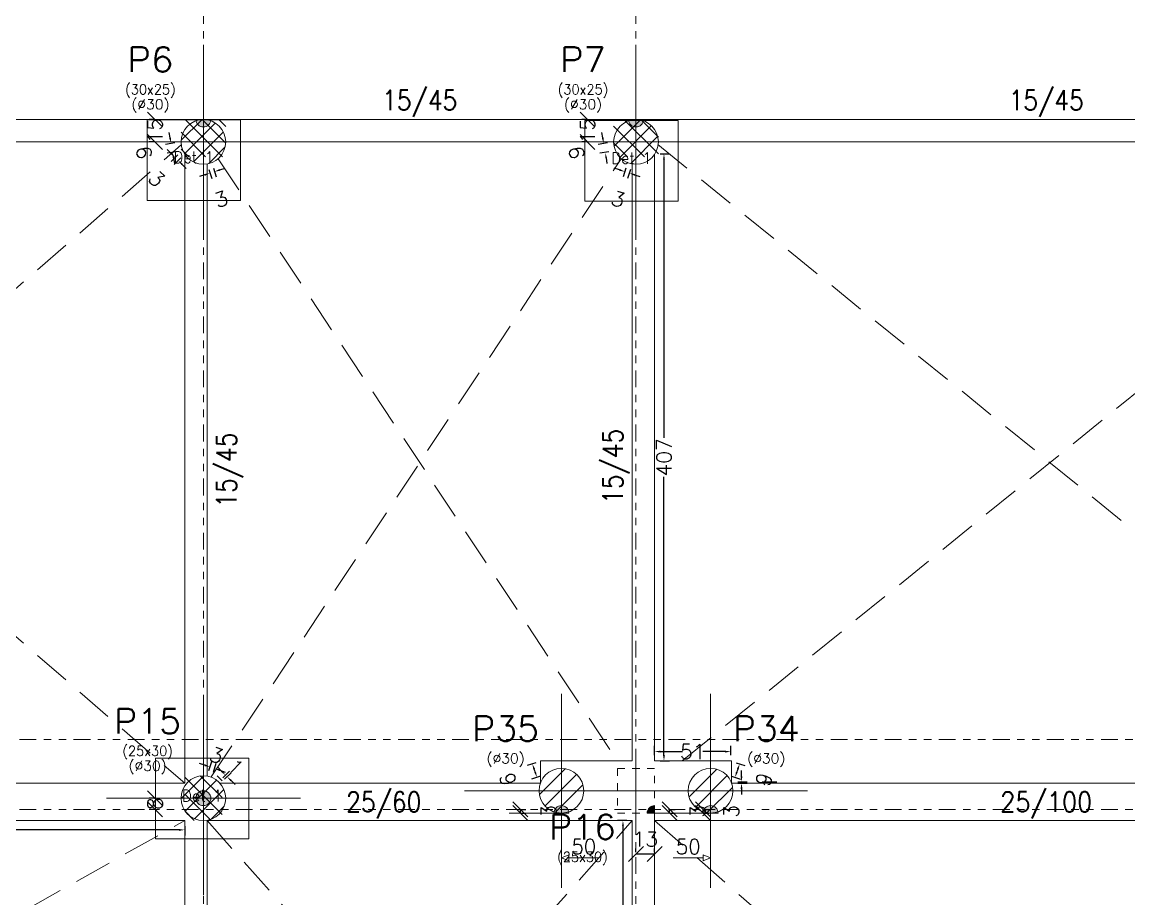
# Model space of a CAD drawing. Header units: metres. Extents: x 0 to 84, y 0 to 59.4.
# Drawn here: x 47.99 to 62.82, y 27.54 to 39.29 of the extents above; entities that cross this region are included whole.
import ezdxf
from ezdxf.enums import TextEntityAlignment as Align

# ---------------------------------------------------------------- set-up
doc = ezdxf.new("R2010")
doc.units = ezdxf.units.M
for name, pattern in [('CYPE_PUNTO', [0.075, 0, -0.075]), ('CYPE_RAYAPUNTOPUNTO', [0.45, 0.225, -0.075, 0, -0.075, 0, -0.075]), ('TRAZO_HUECO', [0.75, 0.5, -0.25])]:
    doc.linetypes.add(name, pattern=pattern)
doc.layers.get('0').update_dxf_attribs({"lineweight": 0})
for name, color, linetype, lineweight in [('COTA_COTAS', 2, 'Continuous', 0), ('COTA_FORMAS', 3, 'CYPE_RAYAPUNTOPUNTO', 0), ('COTA_TEXTO', 2, 'Continuous', 0), ('CSM_AREA', 5, 'Continuous', 0), ('CSM_LINHAS', 1, 'Continuous', 0), ('LJ_SIMB_ABER', 7, 'Continuous', 0), ('PILAR_BETAO', 2, 'Continuous', 20), ('PILAR_BETAO_APOIADO', 4, 'CYPE_PUNTO', 0), ('PILAR_DIM', 4, 'Continuous', 20), ('PILAR_EIXOS', 1, 'Continuous', 0), ('PILAR_HACH', 4, 'Continuous', 0), ('PILAR_REF', 3, 'Continuous', 20), ('PONTO_FIXO', 1, 'Continuous', 0), ('VIG_DIM_VIGAS', 3, 'Continuous', 15), ('VIG_FACES', 5, 'Continuous', 9)]:
    doc.layers.add(name, color=color, linetype=linetype, lineweight=lineweight)
doc.styles.add('CYPETXT', font='', dxfattribs={"height": 0.2})
doc.styles.add('CYPETXT_0.3', font='', dxfattribs={"height": 0.2})
doc.styles.get('CYPETXT').set_extended_font_data('romans')
doc.styles.get('CYPETXT_0.3').set_extended_font_data('romans')
doc.dimstyles.new('cype_arrow', dxfattribs={"dimtxt": 0.18, "dimasz": 0.075, "dimexe": 0.075, "dimexo": 0.075, "dimgap": 0, "dimtad": 0, "dimdec": 4, "dimzin": 0, "dimdsep": 46, "dimtxsty": 'CYPETXT_0.3', "dimcen": 0.09, "dimadec": 0, "dimazin": 0, "dimtfac": 1, "dimtdec": 4, "dimtofl": 0, "dimtmove": 2, "dimatfit": 3, "dimfxl": 1, "dimtolj": 1, "dimtzin": 0, "dimarcsym": 0})
doc.dimstyles.new('cype_oblique', dxfattribs={"dimtxt": 0.18, "dimasz": 0.18, "dimexe": 0.075, "dimexo": 0.075, "dimgap": 0, "dimtad": 0, "dimdec": 4, "dimzin": 0, "dimdsep": 46, "dimtxsty": 'CYPETXT_0.3', "dimblk": 'OBLIQUE', "dimtsz": 0.1, "dimcen": 0.09, "dimadec": 0, "dimazin": 0, "dimtfac": 1, "dimtdec": 4, "dimtofl": 0, "dimtmove": 2, "dimatfit": 3, "dimfxl": 1, "dimtolj": 1, "dimtzin": 0, "dimarcsym": 0})

# ---------------------------------------------------------------- blocks, each defined once
blk = doc.blocks.new('Eixos do pilar')
at = {"layer": 'PILAR_EIXOS'}
for p, q in [((0, -0.5), (0, 0.5)), ((-0.5, 0), (0.5, 0))]:
    blk.add_line(p, q, dxfattribs=at)
blk = doc.blocks.new('*D68')
at = {"layer": 'COTA_TEXTO', "color": 0, "lineweight": -2, "transparency": 16777216}
for p, q in [((40.265, 28.513), (40.265, 28.388)), ((50.165, 28.513), (50.165, 28.388)), ((40.34, 28.463), (44.953, 28.463)), ((50.09, 28.463), (45.477, 28.463))]:
    blk.add_line(p, q, dxfattribs=at)
at = {"layer": 'COTA_TEXTO', "color": 0, "transparency": 16777216}
for points in [[(40.34, 28.475), (40.34, 28.45), (40.265, 28.463)], [(50.09, 28.475), (50.09, 28.45), (50.165, 28.463)]]:
    blk.add_solid(points, dxfattribs=at)
at = {"layer": 'Defpoints', "color": 0, "transparency": 16777216}
for p in [(40.265, 28.588), (50.165, 28.588), (40.265, 28.463)]:
    blk.add_point(p, dxfattribs=at)
at = {"layer": 'COTA_TEXTO', "color": 0, "transparency": 16777216, "insert": (45.215, 28.463), "char_height": 0.2, "attachment_point": 5, "style": 'CYPETXT_0.3'}
blk.add_mtext('\\A1;495', dxfattribs=at)
blk = doc.blocks.new('*D84')
at = {"layer": 'COTA_TEXTO', "color": 0, "lineweight": -2, "transparency": 16777216}
for p, q in [((56.09, 28.588), (55.965, 28.588)), ((56.04, 28.513), (56.04, 25.648)), ((56.04, 22.263), (56.04, 25.127)), ((56.09, 22.188), (55.965, 22.188))]:
    blk.add_line(p, q, dxfattribs=at)
at = {"layer": 'COTA_TEXTO', "color": 0, "transparency": 16777216}
for points in [[(56.028, 28.513), (56.053, 28.513), (56.04, 28.588)], [(56.028, 22.263), (56.053, 22.263), (56.04, 22.188)]]:
    blk.add_solid(points, dxfattribs=at)
at = {"layer": 'Defpoints', "color": 0, "transparency": 16777216}
for p in [(56.04, 28.588), (56.165, 28.588), (56.165, 22.188)]:
    blk.add_point(p, dxfattribs=at)
at = {"layer": 'COTA_TEXTO', "color": 0, "transparency": 16777216, "insert": (56.04, 25.388), "char_height": 0.2, "attachment_point": 5, "rotation": 90, "style": 'CYPETXT_0.3'}
blk.add_mtext('\\A1;320', dxfattribs=at)
blk = doc.blocks.new('*D114')
at = {"layer": 'COTA_TEXTO', "color": 0, "lineweight": -2, "transparency": 16777216}
for p, q in [((49.984, 37.533), (49.931, 37.586)), ((50.072, 37.515), (49.984, 37.426)), ((50.112, 37.475), (50.024, 37.386)), ((50.13, 37.386), (50.183, 37.333))]:
    blk.add_line(p, q, dxfattribs=at)
at = {"layer": 'COTA_TEXTO', "color": 0, "transparency": 16777216}
for points in [[(49.992, 37.541), (49.975, 37.524), (50.037, 37.48)], [(50.138, 37.395), (50.121, 37.378), (50.077, 37.44)]]:
    blk.add_solid(points, dxfattribs=at)
at = {"layer": 'Defpoints', "color": 0, "transparency": 16777216}
for p in [(50.125, 37.568), (50.037, 37.48), (50.165, 37.528)]:
    blk.add_point(p, dxfattribs=at)
at = {"layer": 'COTA_TEXTO', "color": 0, "transparency": 16777216, "insert": (49.789, 37.192), "char_height": 0.2, "attachment_point": 5, "rotation": 315, "style": 'CYPETXT_0.3'}
blk.add_mtext('\\A1;3', dxfattribs=at)
blk = doc.blocks.new('*D115')
at = {"layer": 'COTA_TEXTO', "color": 0, "lineweight": -2, "transparency": 16777216}
for p, q in [((49.969, 37.741), (49.957, 37.815)), ((50.031, 37.676), (49.908, 37.655)), ((50.051, 37.556), (49.928, 37.535)), ((50.014, 37.473), (50.026, 37.399))]:
    blk.add_line(p, q, dxfattribs=at)
at = {"layer": 'COTA_TEXTO', "color": 0, "transparency": 16777216}
for points in [[(49.982, 37.743), (49.957, 37.739), (49.982, 37.667)], [(50.026, 37.475), (50.002, 37.471), (50.002, 37.547)]]:
    blk.add_solid(points, dxfattribs=at)
at = {"layer": 'Defpoints', "color": 0, "transparency": 16777216}
for p in [(49.982, 37.667), (50.105, 37.688), (50.125, 37.568)]:
    blk.add_point(p, dxfattribs=at)
at = {"layer": 'COTA_TEXTO', "color": 0, "transparency": 16777216, "insert": (49.619, 37.545), "char_height": 0.2, "attachment_point": 5, "rotation": 279.4623, "style": 'CYPETXT_0.3'}
blk.add_mtext('\\A1;6', dxfattribs=at)
blk = doc.blocks.new('*D117')
at = {"layer": 'COTA_TEXTO', "color": 0, "lineweight": -2, "transparency": 16777216}
for p, q in [((55.994, 37.313), (55.923, 37.337)), ((56.081, 37.337), (56.042, 37.218)), ((56.141, 37.317), (56.102, 37.198)), ((56.197, 37.246), (56.268, 37.222))]:
    blk.add_line(p, q, dxfattribs=at)
at = {"layer": 'COTA_TEXTO', "color": 0, "transparency": 16777216}
for points in [[(55.998, 37.325), (55.99, 37.301), (56.065, 37.289)], [(56.201, 37.257), (56.193, 37.234), (56.125, 37.269)]]:
    blk.add_solid(points, dxfattribs=at)
at = {"layer": 'Defpoints', "color": 0, "transparency": 16777216}
for p in [(56.105, 37.408), (56.065, 37.289), (56.165, 37.388)]:
    blk.add_point(p, dxfattribs=at)
at = {"layer": 'COTA_TEXTO', "color": 0, "transparency": 16777216, "insert": (55.976, 36.921), "char_height": 0.2, "attachment_point": 5, "rotation": 341.5651, "style": 'CYPETXT_0.3'}
blk.add_mtext('\\A1;3', dxfattribs=at)
blk = doc.blocks.new('*D118')
at = {"layer": 'COTA_TEXTO', "color": 0, "lineweight": -2, "transparency": 16777216}
for p, q in [((55.769, 37.741), (55.757, 37.815)), ((55.831, 37.676), (55.708, 37.655)), ((55.851, 37.556), (55.728, 37.535)), ((55.814, 37.473), (55.826, 37.399))]:
    blk.add_line(p, q, dxfattribs=at)
at = {"layer": 'COTA_TEXTO', "color": 0, "transparency": 16777216}
for points in [[(55.782, 37.743), (55.757, 37.739), (55.782, 37.667)], [(55.826, 37.475), (55.802, 37.471), (55.802, 37.547)]]:
    blk.add_solid(points, dxfattribs=at)
at = {"layer": 'Defpoints', "color": 0, "transparency": 16777216}
for p in [(55.782, 37.667), (55.905, 37.688), (55.925, 37.568)]:
    blk.add_point(p, dxfattribs=at)
at = {"layer": 'COTA_TEXTO', "color": 0, "transparency": 16777216, "insert": (55.419, 37.545), "char_height": 0.2, "attachment_point": 5, "rotation": 279.4623, "style": 'CYPETXT_0.3'}
blk.add_mtext('\\A1;6', dxfattribs=at)
blk = doc.blocks.new('*D119')
at = {"layer": 'COTA_TEXTO', "color": 0, "lineweight": -2, "transparency": 16777216}
for p, q in [((50.433, 37.246), (50.362, 37.222)), ((50.489, 37.317), (50.528, 37.198)), ((50.549, 37.337), (50.588, 37.218)), ((50.636, 37.313), (50.707, 37.337))]:
    blk.add_line(p, q, dxfattribs=at)
at = {"layer": 'COTA_TEXTO', "color": 0, "transparency": 16777216}
for points in [[(50.429, 37.257), (50.437, 37.234), (50.505, 37.269)], [(50.632, 37.325), (50.64, 37.301), (50.565, 37.289)]]:
    blk.add_solid(points, dxfattribs=at)
at = {"layer": 'Defpoints', "color": 0, "transparency": 16777216}
for p in [(50.525, 37.408), (50.465, 37.388), (50.505, 37.269)]:
    blk.add_point(p, dxfattribs=at)
at = {"layer": 'COTA_TEXTO', "color": 0, "transparency": 16777216, "insert": (50.654, 36.921), "char_height": 0.2, "attachment_point": 5, "rotation": 18.4349, "style": 'CYPETXT_0.3'}
blk.add_mtext('\\A1;3', dxfattribs=at)
blk = doc.blocks.new('*D120')
at = {"layer": 'COTA_TEXTO', "color": 0, "lineweight": -2, "transparency": 16777216}
for p, q in [((50.433, 29.33), (50.362, 29.354)), ((50.489, 29.259), (50.528, 29.378)), ((50.549, 29.239), (50.588, 29.358)), ((50.636, 29.263), (50.707, 29.239))]:
    blk.add_line(p, q, dxfattribs=at)
at = {"layer": 'COTA_TEXTO', "color": 0, "transparency": 16777216}
for points in [[(50.437, 29.342), (50.429, 29.318), (50.505, 29.306)], [(50.64, 29.275), (50.632, 29.251), (50.565, 29.286)]]:
    blk.add_solid(points, dxfattribs=at)
at = {"layer": 'Defpoints', "color": 0, "transparency": 16777216}
for p in [(50.565, 29.286), (50.465, 29.188), (50.525, 29.168)]:
    blk.add_point(p, dxfattribs=at)
at = {"layer": 'COTA_TEXTO', "color": 0, "transparency": 16777216, "insert": (50.59, 29.463), "char_height": 0.2, "attachment_point": 5, "rotation": 341.5651, "style": 'CYPETXT_0.3'}
blk.add_mtext('\\A1;3', dxfattribs=at)
blk = doc.blocks.new('*D121')
at = {"layer": 'COTA_TEXTO', "color": 0, "lineweight": -2, "transparency": 16777216}
for p, q in [((50.66, 29.249), (50.607, 29.302)), ((50.678, 29.161), (50.766, 29.249)), ((50.698, 29.141), (50.786, 29.229)), ((50.786, 29.123), (50.839, 29.07))]:
    blk.add_line(p, q, dxfattribs=at)
at = {"layer": 'COTA_TEXTO', "color": 0, "transparency": 16777216}
for points in [[(50.669, 29.258), (50.652, 29.24), (50.713, 29.196)], [(50.795, 29.132), (50.778, 29.114), (50.733, 29.176)]]:
    blk.add_solid(points, dxfattribs=at)
at = {"layer": 'Defpoints', "color": 0, "transparency": 16777216}
for p in [(50.625, 29.108), (50.645, 29.088), (50.733, 29.176)]:
    blk.add_point(p, dxfattribs=at)
at = {"layer": 'COTA_TEXTO', "color": 0, "transparency": 16777216, "insert": (50.847, 29.31), "char_height": 0.2, "attachment_point": 5, "rotation": 315, "style": 'CYPETXT_0.3'}
blk.add_mtext('\\A1;1', dxfattribs=at)
blk = doc.blocks.new('*D122')
at = {"layer": 'COTA_TEXTO', "color": 0, "lineweight": -2, "transparency": 16777216}
for p, q in [((54.874, 29.364), (54.755, 29.325)), ((54.863, 29.24), (54.85, 29.277)), ((54.934, 29.184), (54.815, 29.145))]:
    blk.add_line(p, q, dxfattribs=at)
at = {"layer": 'COTA_TEXTO', "color": 0, "transparency": 16777216}
for points in [[(54.862, 29.281), (54.838, 29.273), (54.826, 29.348)], [(54.875, 29.243), (54.851, 29.236), (54.886, 29.168)]]:
    blk.add_solid(points, dxfattribs=at)
at = {"layer": 'Defpoints', "color": 0, "transparency": 16777216}
for p in [(54.945, 29.388), (54.826, 29.348), (55.005, 29.208)]:
    blk.add_point(p, dxfattribs=at)
at = {"layer": 'COTA_TEXTO', "color": 0, "transparency": 16777216, "insert": (54.498, 29.139), "char_height": 0.2, "attachment_point": 5, "rotation": 288.4349, "style": 'CYPETXT_0.3'}
blk.add_mtext('\\A1;9', dxfattribs=at)
blk = doc.blocks.new('*D125')
at = {"layer": 'COTA_TEXTO', "color": 0, "lineweight": -2, "transparency": 16777216}
for p, q in [((57.556, 29.364), (57.675, 29.325)), ((57.58, 29.277), (57.567, 29.24)), ((57.496, 29.184), (57.615, 29.145))]:
    blk.add_line(p, q, dxfattribs=at)
at = {"layer": 'COTA_TEXTO', "color": 0, "transparency": 16777216}
for points in [[(57.555, 29.243), (57.579, 29.236), (57.544, 29.168)], [(57.568, 29.281), (57.592, 29.273), (57.604, 29.348)]]:
    blk.add_solid(points, dxfattribs=at)
at = {"layer": 'Defpoints', "color": 0, "transparency": 16777216}
for p in [(57.485, 29.388), (57.425, 29.208), (57.544, 29.168)]:
    blk.add_point(p, dxfattribs=at)
at = {"layer": 'COTA_TEXTO', "color": 0, "transparency": 16777216, "insert": (57.932, 29.139), "char_height": 0.2, "attachment_point": 5, "rotation": 71.5651, "style": 'CYPETXT_0.3'}
blk.add_mtext('\\A1;9', dxfattribs=at)
blk = doc.blocks.new('*D126')
at = {"layer": 'COTA_TEXTO', "color": 0, "lineweight": -2, "transparency": 16777216}
for p, q in [((57.63, 29.182895), (57.63, 29.257895)), ((57.58, 29.107895), (57.705, 29.107895)), ((57.58, 29.087895), (57.705, 29.087895)), ((57.63, 29.012895), (57.63, 28.937895))]:
    blk.add_line(p, q, dxfattribs=at)
at = {"layer": 'COTA_TEXTO', "color": 0, "transparency": 16777216}
for points in [[(57.6175, 29.182895), (57.6425, 29.182895), (57.63, 29.107895)], [(57.6175, 29.012895), (57.6425, 29.012895), (57.63, 29.087895)]]:
    blk.add_solid(points, dxfattribs=at)
at = {"layer": 'Defpoints', "color": 0, "transparency": 16777216}
for p in [(57.505, 29.107895), (57.505, 29.087895), (57.63, 29.087895)]:
    blk.add_point(p, dxfattribs=at)
at = {"layer": 'COTA_TEXTO', "color": 0, "transparency": 16777216, "insert": (58.005, 29.097895), "char_height": 0.2, "attachment_point": 5, "rotation": 90, "style": 'CYPETXT_0.3'}
blk.add_mtext('\\A1;1', dxfattribs=at)
blk = doc.blocks.new('*D128')
at = {"layer": 'COTA_TEXTO', "color": 0, "lineweight": -2, "transparency": 16777216}
for p, q in [((56.54, 37.528), (56.665, 37.528)), ((56.59, 37.453), (56.59, 33.72)), ((56.59, 29.463), (56.59, 33.195)), ((56.54, 29.388), (56.665, 29.388))]:
    blk.add_line(p, q, dxfattribs=at)
at = {"layer": 'COTA_TEXTO', "color": 0, "transparency": 16777216}
for points in [[(56.578, 37.453), (56.603, 37.453), (56.59, 37.528)], [(56.578, 29.463), (56.603, 29.463), (56.59, 29.388)]]:
    blk.add_solid(points, dxfattribs=at)
at = {"layer": 'Defpoints', "color": 0, "transparency": 16777216}
for p in [(56.465, 37.528), (56.465, 29.388), (56.59, 29.388)]:
    blk.add_point(p, dxfattribs=at)
at = {"layer": 'COTA_TEXTO', "color": 0, "transparency": 16777216, "insert": (56.59, 33.458), "char_height": 0.2, "attachment_point": 5, "rotation": 90, "style": 'CYPETXT_0.3'}
blk.add_mtext('\\A1;407', dxfattribs=at)
blk = doc.blocks.new('*D129')
at = {"layer": 'COTA_TEXTO', "color": 0, "lineweight": -2, "transparency": 16777216}
for p, q in [((56.465, 29.463), (56.465, 29.588)), ((57.485, 29.463), (57.485, 29.588)), ((56.54, 29.513), (56.839, 29.513)), ((57.41, 29.513), (57.111, 29.513))]:
    blk.add_line(p, q, dxfattribs=at)
at = {"layer": 'COTA_TEXTO', "color": 0, "transparency": 16777216}
for points in [[(56.54, 29.525), (56.54, 29.5), (56.465, 29.513)], [(57.41, 29.525), (57.41, 29.5), (57.485, 29.513)]]:
    blk.add_solid(points, dxfattribs=at)
at = {"layer": 'Defpoints', "color": 0, "transparency": 16777216}
for p in [(56.465, 29.388), (57.485, 29.513), (57.485, 29.388)]:
    blk.add_point(p, dxfattribs=at)
at = {"layer": 'COTA_TEXTO', "color": 0, "transparency": 16777216, "insert": (56.975, 29.513), "char_height": 0.2, "attachment_point": 5, "style": 'CYPETXT_0.3'}
blk.add_mtext('\\A1;51', dxfattribs=at)
blk = doc.blocks.new('Ponto fixo face')
at = {"layer": 'PONTO_FIXO'}
h = blk.add_hatch(color=256, dxfattribs=at)
edge = h.paths.add_edge_path(flags=0)
edge.add_line((0, 0), (0.001, 0))
edge.add_arc((0, 0), 0.001, 0, 180)
edge.add_line((-0.001, 0), (0, 0))
for p, q in [((-0.001, 0), (0, 0)), ((0, 0), (0.001, 0))]:
    blk.add_line(p, q, dxfattribs=at)
blk.add_arc((0, 0), 0.001, 0, 180, dxfattribs=at)
blk = doc.blocks.new('*D164')
at = {"layer": 'COTA_COTAS', "color": 0, "lineweight": -2, "transparency": 16777216}
for p, q in [((49.865, 37.888), (49.665, 38.088)), ((49.74, 37.988), (49.69, 37.988)), ((49.765, 37.988), (49.765, 37.988)), ((49.865, 37.588), (49.665, 37.788)), ((49.765, 37.688), (49.765, 37.688)), ((49.74, 37.688), (49.69, 37.688))]:
    blk.add_line(p, q, dxfattribs=at)
at = {"layer": 'Defpoints', "color": 0, "transparency": 16777216}
for p in [(49.815, 37.988), (49.765, 37.688), (49.815, 37.688)]:
    blk.add_point(p, dxfattribs=at)
at = {"layer": 'COTA_COTAS', "color": 0, "transparency": 16777216, "insert": (49.765, 37.838), "char_height": 0.2, "attachment_point": 5, "rotation": 90, "style": 'CYPETXT_0.3'}
blk.add_mtext('\\A1;15', dxfattribs=at)
blk = doc.blocks.new('_OBLIQUE')
at = {"color": 0, "linetype": 'ByBlock', "lineweight": -2}
blk.add_line((-0.5, -0.5), (0.5, 0.5), dxfattribs=at)
blk = doc.blocks.new('*D165')
at = {"layer": 'COTA_COTAS', "color": 0, "lineweight": -2, "transparency": 16777216}
for p, q in [((55.665, 37.888), (55.465, 38.088)), ((55.54, 37.988), (55.49, 37.988)), ((55.565, 37.988), (55.565, 37.988)), ((55.665, 37.588), (55.465, 37.788)), ((55.565, 37.688), (55.565, 37.688)), ((55.54, 37.688), (55.49, 37.688))]:
    blk.add_line(p, q, dxfattribs=at)
at = {"layer": 'Defpoints', "color": 0, "transparency": 16777216}
for p in [(55.615, 37.988), (55.565, 37.688), (55.615, 37.688)]:
    blk.add_point(p, dxfattribs=at)
at = {"layer": 'COTA_COTAS', "color": 0, "transparency": 16777216, "insert": (55.565, 37.838), "char_height": 0.2, "attachment_point": 5, "rotation": 90, "style": 'CYPETXT_0.3'}
blk.add_mtext('\\A1;15', dxfattribs=at)
blk = doc.blocks.new('Ponto fixo Centro')
at = {"layer": 'PONTO_FIXO'}
h = blk.add_hatch(color=256, dxfattribs=at)
edge = h.paths.add_edge_path(flags=0)
edge.add_arc((0, 0), 0.001, 0, 360)
blk.add_circle((0, 0), 0.001, dxfattribs=at)
blk = doc.blocks.new('*D177')
at = {"layer": 'COTA_COTAS', "color": 0, "lineweight": -2, "transparency": 16777216}
for p, q in [((49.865, 28.788), (49.665, 28.988)), ((49.865, 28.638), (49.665, 28.838)), ((49.74, 28.888), (49.69, 28.888)), ((49.765, 28.888), (49.765, 28.881)), ((49.74, 28.738), (49.69, 28.738)), ((49.765, 28.738), (49.765, 28.745))]:
    blk.add_line(p, q, dxfattribs=at)
at = {"layer": 'Defpoints', "color": 0, "transparency": 16777216}
for p in [(49.815, 28.888), (49.765, 28.738), (49.815, 28.738)]:
    blk.add_point(p, dxfattribs=at)
at = {"layer": 'COTA_COTAS', "color": 0, "transparency": 16777216, "insert": (49.765, 28.813), "char_height": 0.2, "attachment_point": 5, "rotation": 90, "style": 'CYPETXT_0.3'}
blk.add_mtext('\\A1;8', dxfattribs=at)
blk = doc.blocks.new('Ponto fixo Cantos')
at = {"layer": 'PONTO_FIXO'}
h = blk.add_hatch(color=256, dxfattribs=at)
edge = h.paths.add_edge_path(flags=0)
edge.add_line((0, 0), (0.001, 0))
edge.add_arc((0, 0), 0.001, 0, 90)
edge.add_line((0, 0.001), (0, 0))
for p, q in [((0, 0.001), (0, 0)), ((0, 0), (0.001, 0))]:
    blk.add_line(p, q, dxfattribs=at)
blk.add_arc((0, 0), 0.001, 0, 90, dxfattribs=at)
blk = doc.blocks.new('*D178')
at = {"layer": 'COTA_COTAS', "color": 0, "lineweight": -2, "transparency": 16777216}
for p, q in [((56.115, 28.037895), (56.315, 28.237895)), ((56.215, 28.162895), (56.215, 28.212895)), ((56.365, 28.037895), (56.565, 28.237895)), ((56.465, 28.162895), (56.465, 28.212895)), ((56.465, 28.137895), (56.215, 28.137895))]:
    blk.add_line(p, q, dxfattribs=at)
at = {"layer": 'Defpoints', "color": 0, "transparency": 16777216}
for p in [(56.215, 28.137895), (56.215, 28.087895), (56.465, 28.087895)]:
    blk.add_point(p, dxfattribs=at)
at = {"layer": 'COTA_COTAS', "color": 0, "transparency": 16777216, "insert": (56.34, 28.337895), "char_height": 0.2, "attachment_point": 5, "style": 'CYPETXT_0.3'}
blk.add_mtext('\\A1;13', dxfattribs=at)
blk = doc.blocks.new('*D179')
at = {"layer": 'COTA_COTAS', "color": 0, "lineweight": -2, "transparency": 16777216}
for p, q in [((57.215, 28.638), (57.015, 28.838)), ((57.215, 28.588), (57.015, 28.788)), ((57.115, 28.688), (57.115, 28.738)), ((57.14, 28.738), (57.19, 28.738)), ((57.14, 28.688), (57.19, 28.688))]:
    blk.add_line(p, q, dxfattribs=at)
at = {"layer": 'Defpoints', "color": 0, "transparency": 16777216}
for p in [(57.065, 28.738), (57.065, 28.688), (57.115, 28.738)]:
    blk.add_point(p, dxfattribs=at)
at = {"layer": 'COTA_COTAS', "color": 0, "transparency": 16777216, "insert": (57.493, 28.713), "char_height": 0.2, "attachment_point": 5, "rotation": 90, "style": 'CYPETXT_0.3'}
blk.add_mtext('\\A1;3', dxfattribs=at)
blk = doc.blocks.new('*D185')
at = {"layer": 'COTA_COTAS', "color": 0, "lineweight": -2, "transparency": 16777216}
for p, q in [((56.765, 28.638), (56.565, 28.838)), ((56.765, 28.588), (56.565, 28.788)), ((56.665, 28.688), (56.665, 28.738)), ((56.69, 28.738), (56.74, 28.738)), ((56.69, 28.688), (56.74, 28.688))]:
    blk.add_line(p, q, dxfattribs=at)
at = {"layer": 'Defpoints', "color": 0, "transparency": 16777216}
for p in [(56.615, 28.738), (56.615, 28.688), (56.665, 28.738)]:
    blk.add_point(p, dxfattribs=at)
at = {"layer": 'COTA_COTAS', "color": 0, "transparency": 16777216, "insert": (57.043, 28.713), "char_height": 0.2, "attachment_point": 5, "rotation": 90, "style": 'CYPETXT_0.3'}
blk.add_mtext('\\A1;3', dxfattribs=at)
blk = doc.blocks.new('*D186')
at = {"layer": 'COTA_COTAS', "color": 0, "lineweight": -2, "transparency": 16777216}
for p, q in [((54.765, 28.638), (54.565, 28.838)), ((54.765, 28.588), (54.565, 28.788)), ((54.665, 28.688), (54.665, 28.738)), ((54.69, 28.738), (54.74, 28.738)), ((54.69, 28.688), (54.74, 28.688))]:
    blk.add_line(p, q, dxfattribs=at)
at = {"layer": 'Defpoints', "color": 0, "transparency": 16777216}
for p in [(54.615, 28.738), (54.615, 28.688), (54.665, 28.738)]:
    blk.add_point(p, dxfattribs=at)
at = {"layer": 'COTA_COTAS', "color": 0, "transparency": 16777216, "insert": (55.043, 28.713), "char_height": 0.2, "attachment_point": 5, "rotation": 90, "style": 'CYPETXT_0.3'}
blk.add_mtext('\\A1;3', dxfattribs=at)

msp = doc.modelspace()

# ---------------------------------------------------------------- linework, layer by layer
at = {"layer": 'COTA_COTAS'}
for p, q in [((50.415, 37.98789), (49.715, 37.98789)), ((56.215, 37.98789), (55.515, 37.98789)), ((50.415, 28.8879), (49.715, 28.8879)), ((55.215, 28.6879), (54.515, 28.6879)), ((55.215, 28.6879), (55.215, 27.9879)), ((56.465, 28.6879), (56.465, 27.9879)), ((56.465, 28.6879), (57.165, 28.6879)), ((57.215, 28.6879), (56.515, 28.6879)), ((57.215, 28.6879), (57.215, 27.9879))]:
    msp.add_line(p, q, dxfattribs=at)
for points in [[(55.715, 28.0879), (55.315, 28.0879), (55.315, 28.1279), (55.215, 28.0879), (55.315, 28.0479), (55.315, 28.0879)], [(56.715, 28.0879), (57.115, 28.0879), (57.115, 28.0479), (57.215, 28.0879), (57.115, 28.1279), (57.115, 28.0879)]]:
    msp.add_lwpolyline(points, dxfattribs=at)
at = {"layer": 'COTA_FORMAS'}
for p, q in [((50.415, 16.99789), (50.415, 40.9879)), ((56.215, 16.99789), (56.215, 40.9879)), ((2.275, 37.68789), (82.265, 37.68789)), ((2.275, 29.67589), (82.265, 29.67589)), ((2.275, 28.7379), (82.265, 28.7379))]:
    msp.add_line(p, q, dxfattribs=at)
at = {"layer": 'CSM_AREA', "lineweight": 9}
for points in [[(49.661, 36.9019), (50.911, 36.9019), (50.911, 37.9839), (49.661, 37.9839), (49.661, 36.9019)], [(55.529, 36.8919), (56.779, 36.8919), (56.779, 37.97389), (55.529, 37.97389), (55.529, 36.8919)], [(49.775, 28.3419), (51.025, 28.3419), (51.025, 29.4239), (49.775, 29.4239), (49.775, 28.3419)]]:
    msp.add_lwpolyline(points, close=True, dxfattribs=at)
at = {"layer": 'CSM_LINHAS', "lineweight": 9}
for p, q in [((50.415, 37.68789), (50.415, 38.9879)), ((56.215, 37.68789), (56.215, 38.9879)), ((50.415, 37.68789), (49.115, 37.68789)), ((50.415, 37.68789), (51.715, 37.68789)), ((50.415, 37.68789), (50.415, 36.38789)), ((56.215, 37.68789), (54.915, 37.68789)), ((56.215, 37.68789), (57.515, 37.68789)), ((56.215, 37.68789), (56.215, 36.38789)), ((55.215, 28.9879), (55.215, 30.2879)), ((57.215, 28.9879), (57.215, 30.2879)), ((50.415, 28.8879), (50.415, 30.1879)), ((55.215, 28.9879), (53.915, 28.9879)), ((55.215, 28.9879), (56.515, 28.9879)), ((55.215, 28.9879), (55.215, 27.6879)), ((57.215, 28.9879), (55.915, 28.9879)), ((57.215, 28.9879), (58.515, 28.9879)), ((57.215, 28.9879), (57.215, 27.6879)), ((50.415, 28.8879), (49.115, 28.8879)), ((50.415, 28.8879), (51.715, 28.8879)), ((50.415, 28.8879), (50.415, 27.58789))]:
    msp.add_line(p, q, dxfattribs=at)
at = {"layer": 'LJ_SIMB_ABER', "linetype": 'TRAZO_HUECO'}
for p, q in [((40.265, 37.68788), (50.165, 29.08789)), ((40.265, 29.08789), (50.11735, 37.64649)), ((56.50888, 37.65229), (66.69523, 29.3879)), ((56.83477, 29.3879), (66.93078, 37.579)), ((50.52118, 29.17265), (56.01461, 37.46099)), ((50.61539, 37.46099), (55.96616, 29.3879)), ((38.90863, 22.25742), (50.165, 28.58789)), ((50.465, 22.18789), (56.165, 28.58789)), ((50.465, 28.58789), (56.165, 22.18789)), ((56.465, 28.58789), (66.93228, 19.40433))]:
    msp.add_line(p, q, dxfattribs=at)
at = {"layer": 'PILAR_BETAO'}
for centre in [(50.415, 37.68789), (56.215, 37.68789), (55.215, 28.9879), (57.215, 28.9879), (50.415, 28.8879)]:
    msp.add_circle(centre, 0.3, dxfattribs=at)
at = {"layer": 'PILAR_BETAO_APOIADO'}
msp.add_lwpolyline([(55.965, 28.6879), (56.465, 28.6879), (56.465, 29.2879), (55.965, 29.2879), (55.965, 28.6879)], close=True, dxfattribs=at)
at = {"layer": 'PILAR_HACH'}
for p, q in [((50.67054, 37.4879), (50.17054, 37.98789)), ((50.715, 37.66971), (50.39681, 37.98789)), ((50.715, 37.89598), (50.62308, 37.98789)), ((56.515, 37.52656), (56.05366, 37.98789)), ((56.515, 37.75283), (56.27994, 37.98789)), ((56.515, 37.97911), (56.50621, 37.98789)), ((50.11842, 37.70951), (50.39339, 37.98447)), ((50.16367, 37.52848), (50.57441, 37.93922)), ((56.32739, 37.4879), (55.915, 37.90028)), ((55.92388, 37.63184), (56.27106, 37.97902)), ((56.00109, 37.48277), (56.42013, 37.90181)), ((50.44426, 37.4879), (50.115, 37.81716)), ((50.2837, 37.42224), (50.68065, 37.81919)), ((56.14377, 37.39918), (56.50372, 37.75913)), ((50.21799, 37.4879), (50.115, 37.59088)), ((50.48704, 37.3993), (50.70359, 37.61585)), ((56.10112, 37.4879), (55.915, 37.67401)), ((54.92297, 28.9376), (55.26529, 29.27993)), ((56.92795, 28.90612), (57.29678, 29.27494)), ((50.11589, 28.88228), (50.42061, 29.187)), ((50.665, 28.66874), (50.165, 29.16874)), ((50.17201, 28.71213), (50.59077, 29.13089)), ((50.665, 28.89501), (50.37212, 29.1879)), ((50.665, 29.12129), (50.59839, 29.1879)), ((54.99775, 28.78611), (55.41679, 29.20515)), ((57.01598, 28.76787), (57.43502, 29.18691)), ((50.51957, 28.58789), (50.165, 28.94246)), ((50.30006, 28.61391), (50.68899, 29.00283)), ((55.138, 28.70009), (55.50281, 29.06489)), ((57.16948, 28.69511), (57.50779, 29.03341)), ((50.29329, 28.58789), (50.165, 28.71619)), ((50.52259, 28.61016), (50.69273, 28.7803))]:
    msp.add_line(p, q, dxfattribs=at)
at = {"layer": 'VIG_FACES'}
for p, q in [((39.9681, 37.98788), (50.4119, 37.98788)), ((50.4181, 37.98788), (56.2119, 37.98788)), ((56.2181, 37.98788), (67.2119, 37.98788)), ((40.265, 37.68788), (50.115, 37.68788)), ((50.715, 37.68788), (55.915, 37.68788)), ((56.515, 37.68788), (66.915, 37.68788)), ((50.165, 29.08789), (50.165, 37.52206)), ((50.465, 29.1837), (50.465, 37.39209)), ((56.165, 37.39209), (56.165, 29.3879)), ((56.465, 37.52206), (56.465, 29.3879)), ((54.93646, 29.3879), (56.165, 29.3879)), ((54.93646, 29.3879), (54.93646, 29.08789)), ((56.465, 29.3879), (57.49354, 29.3879)), ((57.49354, 29.3879), (57.49354, 29.08789)), ((40.265, 29.08789), (50.165, 29.08789)), ((54.93646, 29.08789), (50.63861, 29.08789)), ((65.93646, 29.08789), (57.49354, 29.08789)), ((40.265, 28.58789), (50.165, 28.58789)), ((50.165, 28.58789), (50.165, 22.18789)), ((50.465, 28.58789), (50.465, 22.18789)), ((55.21493, 28.58789), (50.465, 28.58789)), ((55.21493, 28.58789), (56.165, 28.58789)), ((56.165, 22.18789), (56.165, 28.58789)), ((56.465, 22.03789), (56.465, 28.58789)), ((56.465, 28.58789), (57.21502, 28.58789)), ((66.21498, 28.58789), (57.21502, 28.58789))]:
    msp.add_line(p, q, dxfattribs=at)

# ---------------------------------------------------------------- block references
at = {"layer": 'PILAR_EIXOS', "zscale": 2}
for p in [(50.415, 37.68789), (56.215, 37.68789), (50.415, 28.8879), (55.215, 28.9879), (57.215, 28.9879)]:
    msp.add_blockref('Eixos do pilar', p, dxfattribs=at)
at = {"layer": 'PILAR_EIXOS', "xscale": 0.9000000000000001, "zscale": 2}
msp.add_blockref('Eixos do pilar', (56.215, 28.9879), dxfattribs=at)
at = {"layer": 'PONTO_FIXO', "xscale": 100, "yscale": 100, "zscale": 100}
for name, p, rotation in [('Ponto fixo face', (50.415, 37.98789), 180), ('Ponto fixo face', (56.215, 37.98789), 180), ('Ponto fixo Cantos', (56.465, 28.6879), 90)]:
    msp.add_blockref(name, p, dxfattribs=dict(at, rotation=rotation))
for name, p in [('Ponto fixo Centro', (50.415, 28.8879)), ('Ponto fixo face', (55.215, 28.6879)), ('Ponto fixo face', (57.215, 28.6879))]:
    msp.add_blockref(name, p, dxfattribs=at)

# ---------------------------------------------------------------- texts
at = {"layer": 'COTA_TEXTO', "style": 'CYPETXT', "width": 0.872087}
for p, p2 in [((55.347, 28.1379), (55.683, 28.1379)), ((56.747, 28.1379), (57.083, 28.1379))]:
    msp.add_text('50', height=0.2, dxfattribs=at).set_placement(p, p2, align=Align.FIT)
at = {"layer": 'CSM_AREA', "style": 'CYPETXT', "width": 0.793147}
for p, p2 in [((50.016, 37.40456), (50.556, 37.40456)), ((55.884, 37.39456), (56.424, 37.39456)), ((50.13, 28.84456), (50.67, 28.84456))]:
    msp.add_text('Det 1', height=0.153333, dxfattribs=at).set_placement(p, p2, align=Align.FIT)
at = {"layer": 'PILAR_DIM', "lineweight": 0, "style": 'CYPETXT'}
for s, width, p, p2 in [('(30x25)', 0.842426, (49.36629, 38.32527), (50.04429, 38.32527)), ('(30x25)', 0.842426, (55.16629, 38.32527), (55.84429, 38.32527)), ('(%%c30)', 0.913343, (49.44929, 38.12527), (49.96129, 38.12527)), ('(%%c30)', 0.913343, (55.24929, 38.12527), (55.76129, 38.12527)), ('(25x30)', 0.842426, (49.3285, 29.45456), (50.0065, 29.45456)), ('(%%c30)', 0.913343, (49.4115, 29.25456), (49.9235, 29.25456)), ('(%%c30)', 0.913343, (54.2115, 29.35456), (54.7235, 29.35456)), ('(%%c30)', 0.913343, (57.7065, 29.35456), (58.2185, 29.35456)), ('(25x30)', 0.842426, (55.1585, 28.03456), (55.8365, 28.03456))]:
    msp.add_text(s, height=0.133333, dxfattribs=dict(at, width=width)).set_placement(p, p2, align=Align.FIT)
at = {"layer": 'PILAR_REF', "style": 'CYPETXT'}
for s, width, p, p2 in [('P6', 0.934784, (49.39779, 38.62527), (50.01279, 38.62527)), ('P7', 0.934784, (55.19779, 38.62527), (55.81279, 38.62527)), ('P15', 0.914221, (49.22, 29.75456), (50.115, 29.75456)), ('P35', 0.914221, (54.02, 29.65456), (54.915, 29.65456)), ('P34', 0.914221, (57.515, 29.65456), (58.41, 29.65456)), ('P16', 0.914221, (55.05, 28.33456), (55.945, 28.33456))]:
    msp.add_text(s, height=0.333333, dxfattribs=dict(at, width=width)).set_placement(p, p2, align=Align.FIT)
at = {"layer": 'VIG_DIM_VIGAS', "style": 'CYPETXT'}
for s, width, p, p2 in [('15/45', 0.769756, (52.811, 38.11455), (53.819, 38.11455)), ('15/45', 0.769756, (61.211, 38.11455), (62.219, 38.11455)), ('25/60', 0.769756, (52.32898, 28.70456), (53.33698, 28.70456)), ('25/100', 0.786537, (61.099, 28.70456), (62.331, 28.70456))]:
    msp.add_text(s, height=0.266667, dxfattribs=dict(at, width=width)).set_placement(p, p2, align=Align.FIT)
at = {"layer": 'VIG_DIM_VIGAS', "style": 'CYPETXT', "width": 0.769756}
for p, p2 in [((50.85833, 32.78389), (50.85833, 33.79189)), ((56.03833, 32.8339), (56.03833, 33.8419))]:
    msp.add_text('15/45', height=0.266667, rotation=90, dxfattribs=at).set_placement(p, p2, align=Align.FIT)

# ---------------------------------------------------------------- dimensions: what is measured, and where the dimension line sits
at = {"layer": 'COTA_COTAS'}
for p1, p2, text, picture, middle in [((49.815, 37.98789), (49.815, 37.68789), '15', '*D164', (49.765, 37.83789)), ((55.615, 37.98789), (55.615, 37.68789), '15', '*D165', (55.565, 37.83789)), ((49.815, 28.8879), (49.815, 28.7379), '8', '*D177', (49.765, 28.8129)), ((54.615, 28.6879), (54.615, 28.7379), '3', '*D186', (55.04276, 28.7129)), ((56.615, 28.6879), (56.615, 28.7379), '3', '*D185', (57.04276, 28.7129)), ((57.065, 28.6879), (57.065, 28.7379), '3', '*D179', (57.49276, 28.7129)), ((56.465, 28.0879), (56.215, 28.0879), '13', '*D178', (56.34, 28.3379))]:
    dim = msp.add_aligned_dim(p1=p1, p2=p2, distance=-0.05, text=text, dimstyle='cype_oblique', dxfattribs=at)
    dim.commit()
    dim.dimension.update_dxf_attribs({"geometry": picture, "text_midpoint": middle})
at = {"layer": 'COTA_TEXTO'}
for p1, p2, text, picture, middle in [((50.125, 37.5679), (50.105, 37.68789), '6', '*D115', (49.61908, 37.54524)), ((55.925, 37.5679), (55.905, 37.68789), '6', '*D118', (55.41908, 37.54524)), ((50.165, 37.5279), (50.125, 37.5679), '3', '*D114', (49.7895, 37.19239)), ((50.525, 37.4079), (50.465, 37.3879), '3', '*D119', (50.65399, 36.92094)), ((56.165, 37.3879), (56.105, 37.4079), '3', '*D117', (55.97601, 36.92094)), ((56.465, 37.5279), (56.465, 29.3879), '407', '*D128', (56.59, 33.45789)), ((50.465, 29.1879), (50.525, 29.1679), '3', '*D120', (50.59016, 29.46337)), ((56.465, 29.3879), (57.485, 29.3879), '51', '*D129', (56.975, 29.5129)), ((50.625, 29.10789), (50.645, 29.08789), '1', '*D121', (50.84713, 29.31003)), ((55.005, 29.2079), (54.945, 29.3879), '9', '*D122', (54.49804, 29.13891)), ((57.485, 29.3879), (57.425, 29.2079), '9', '*D125', (57.93196, 29.13891)), ((57.505, 29.10789), (57.505, 29.08789), '1', '*D126', (58.005, 29.09789)), ((50.165, 28.58789), (40.265, 28.58789), '495', '*D68', (45.215, 28.46289)), ((56.165, 22.18789), (56.165, 28.58789), '320', '*D84', (56.04, 25.38789))]:
    dim = msp.add_aligned_dim(p1=p1, p2=p2, distance=0.125, text=text, dimstyle='cype_arrow', dxfattribs=at)
    dim.commit()
    dim.dimension.update_dxf_attribs({"geometry": picture, "text_midpoint": middle})

doc.saveas('drawing.dxf')
